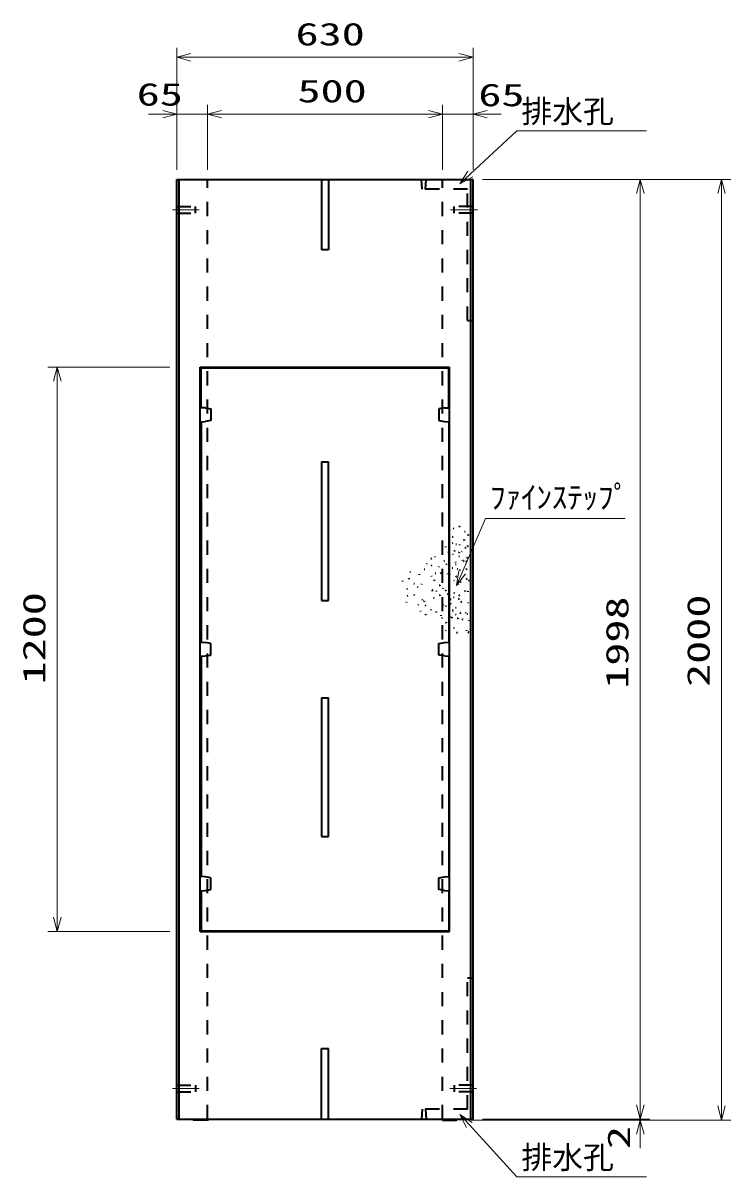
# Model space of a CAD drawing. Units: millimetres on the paper. Extents: x 15 to 1219, y 8 to 859.
# Drawn here: x 1063.6 to 1138.9, y 448.4 to 571.1 of the extents above; entities that cross this region are included whole.
import ezdxf
from ezdxf.enums import TextEntityAlignment as Align

# ---------------------------------------------------------------- set-up
doc = ezdxf.new("R2010")
doc.units = ezdxf.units.MM
doc.linetypes.add('USER2', pattern=[18.5, 12, -1.5, 3.5, -1.5])
doc.linetypes.add('USER3', pattern=[3, 1.5, -1.5])
for name, color, linetype, lineweight in [('D-BMK（構造物基準線）', 2, 'USER2', 18), ('D-STR-DIM（寸法）', 7, 'Continuous', 13), ('D-STR-HTXT（WS-旗）', 7, 'Continuous', 13), ('D-STR-HTXT（旗上げ）', 7, 'Continuous', 13), ('D-STR（構造物）', 1, 'Continuous', 35)]:
    doc.layers.add(name, color=color, linetype=linetype, lineweight=lineweight)
doc.styles.add('ＭＳ ゴシック', font='')
doc.styles.get('ＭＳ ゴシック').set_extended_font_data('MS Gothic')

# ---------------------------------------------------------------- blocks, each defined once
blk = doc.blocks.new('_Open30')
at = {"color": 7, "linetype": 'Continuous', "lineweight": 13}
for p, q in [((-1, 0.2679), (0, 0)), ((0, 0), (-1, -0.2679)), ((0, 0), (-1, 0))]:
    blk.add_line(p, q, dxfattribs=at)

msp = doc.modelspace()

# ---------------------------------------------------------------- linework, layer by layer
at = {"layer": 'D-BMK（構造物基準線）'}
for p, q in [((1079.5, 551.247), (1082.35, 551.247)), ((1111.925, 551.247), (1109.075, 551.247)), ((1079.5, 457.847), (1082.35, 457.847)), ((1109, 457.847), (1111.85, 457.847))]:
    msp.add_line(p, q, dxfattribs=at)
at = {"layer": 'D-STR-DIM（寸法）'}
for p, q in [((1079.963, 555.497), (1079.963, 568.474)), ((1111.463, 562.454), (1111.463, 568.474)), ((1081.463, 567.474), (1109.963, 567.474)), ((1079.963, 555.497), (1079.963, 562.424)), ((1083.213, 555.497), (1083.213, 562.424)), ((1083.213, 555.497), (1083.213, 562.424)), ((1108.213, 555.497), (1108.213, 562.424)), ((1108.213, 555.497), (1108.213, 562.424)), ((1111.463, 555.497), (1111.463, 562.424)), ((1078.463, 561.424), (1076.963, 561.424)), ((1079.963, 561.424), (1083.213, 561.424)), ((1084.713, 561.424), (1106.713, 561.424)), ((1084.713, 561.424), (1086.213, 561.424)), ((1106.713, 561.424), (1105.213, 561.424)), ((1108.213, 561.424), (1111.463, 561.424)), ((1112.963, 561.424), (1114.463, 561.424)), ((1112.463, 554.497), (1130.251, 554.497)), ((1128.814, 554.497), (1138.891, 554.497)), ((1129.251, 456.097), (1129.251, 552.997)), ((1137.891, 455.997), (1137.891, 552.997)), ((1079.213, 534.547), (1066.249, 534.547)), ((1067.249, 476.047), (1067.249, 533.047)), ((1079.213, 474.547), (1066.249, 474.547)), ((1129.251, 456.097), (1129.251, 457.597)), ((1111.213, 454.497), (1130.251, 454.497)), ((1112.463, 454.597), (1130.251, 454.597)), ((1112.463, 454.597), (1130.251, 454.597)), ((1127.814, 454.497), (1138.891, 454.497)), ((1129.251, 454.597), (1129.251, 454.497)), ((1129.251, 452.997), (1129.251, 451.497))]:
    msp.add_line(p, q, dxfattribs=at)
at = {"layer": 'D-STR-HTXT（WS-旗）'}
for points in [[(1129.917, 559.643), (1116.128, 559.643), (1111.171, 555.054)], [(1129.917, 448.449), (1116.128, 448.449), (1111.081, 453.981)]]:
    msp.add_lwpolyline(points, dxfattribs=at)
at = {"layer": 'D-STR-HTXT（旗上げ）'}
msp.add_lwpolyline([(1127.635, 518.456), (1112.806, 518.456), (1110.306, 512.705)], dxfattribs=at)
at = {"layer": 'D-STR（構造物）'}
for p, q in [((1079.963, 454.597), (1079.963, 554.497)), ((1079.963, 554.497), (1111.463, 554.497)), ((1080.213, 454.597), (1080.213, 554.497)), ((1095.338, 554.497), (1095.338, 546.997)), ((1096.088, 554.497), (1096.088, 546.997)), ((1111.213, 454.597), (1111.213, 554.497)), ((1111.463, 454.597), (1111.463, 554.497)), ((1096.088, 546.997), (1095.338, 546.997)), ((1082.463, 474.547), (1082.463, 534.547)), ((1082.463, 534.547), (1108.963, 534.547)), ((1082.538, 530.222), (1082.538, 534.472)), ((1082.538, 534.472), (1108.888, 534.472)), ((1108.888, 530.222), (1108.888, 534.472)), ((1108.963, 474.547), (1108.963, 534.547)), ((1082.988, 530.191), (1082.538, 530.222)), ((1082.988, 530.191), (1083.588, 530.097)), ((1083.588, 530.097), (1083.588, 528.847)), ((1108.438, 530.191), (1107.838, 530.097)), ((1107.838, 530.097), (1107.838, 528.847)), ((1108.438, 530.191), (1108.888, 530.222)), ((1082.538, 528.722), (1082.988, 528.754)), ((1082.538, 528.722), (1082.538, 505.297)), ((1083.588, 528.847), (1082.988, 528.754)), ((1107.838, 528.847), (1108.438, 528.754)), ((1108.438, 528.754), (1108.888, 528.722)), ((1108.888, 528.722), (1108.888, 505.297)), ((1095.338, 524.472), (1095.338, 509.722)), ((1095.338, 524.472), (1096.088, 524.472)), ((1096.088, 509.722), (1096.088, 524.472)), ((1109.231, 516.545), (1109.284, 516.492)), ((1109.284, 516.492), (1109.337, 516.545)), ((1109.345, 517.4), (1109.417, 517.38)), ((1109.97, 517.575), (1110.028, 517.623)), ((1110.028, 517.623), (1110.076, 517.566)), ((1110.546, 517.069), (1110.621, 517.069)), ((1110.893, 516.684), (1110.947, 516.737)), ((1110.947, 516.737), (1111, 516.684)), ((1108.577, 515.409), (1108.57, 515.484)), ((1109.324, 515.822), (1109.259, 515.785)), ((1109.711, 515.673), (1109.637, 515.686)), ((1110.05, 515.601), (1110.075, 515.672)), ((1110.53, 516.136), (1110.457, 516.117)), ((1110.51, 516.209), (1110.53, 516.136)), ((1110.647, 515.299), (1110.66, 515.373)), ((1110.66, 515.373), (1110.734, 515.36)), ((1110.841, 515.499), (1110.903, 515.542)), ((1110.903, 515.542), (1110.946, 515.481)), ((1107.032, 514.154), (1106.978, 514.207)), ((1107.032, 514.154), (1107.085, 514.207)), ((1107.447, 514.331), (1107.41, 514.396)), ((1108.413, 513.952), (1108.355, 513.903)), ((1108.865, 514.811), (1108.794, 514.837)), ((1109.278, 514.695), (1109.309, 514.627)), ((1109.494, 515), (1109.433, 514.957)), ((1109.494, 515), (1109.537, 514.938)), ((1109.928, 514.823), (1109.989, 514.866)), ((1110.037, 514.396), (1109.962, 514.402)), ((1109.989, 514.866), (1110.032, 514.805)), ((1110.258, 514.926), (1110.326, 514.958)), ((1110.38, 513.979), (1110.332, 514.037)), ((1110.774, 514.248), (1110.811, 514.312)), ((1110.811, 514.312), (1110.876, 514.275)), ((1104.806, 512.74), (1104.731, 512.747)), ((1106.25, 513.064), (1106.324, 513.071)), ((1106.559, 513.572), (1106.578, 513.644)), ((1107.007, 513.447), (1107.072, 513.485)), ((1107.823, 513.334), (1107.798, 513.264)), ((1108.598, 513.616), (1108.659, 513.573)), ((1108.659, 513.573), (1108.616, 513.511)), ((1109.24, 513.215), (1109.315, 513.209)), ((1109.605, 513.586), (1109.68, 513.586)), ((1109.624, 513.757), (1109.611, 513.831)), ((1109.849, 513.065), (1109.776, 513.045)), ((1110.011, 513.028), (1110.073, 512.984)), ((1110.073, 512.984), (1110.03, 512.923)), ((1110.491, 513.922), (1110.43, 513.879)), ((1110.534, 513.86), (1110.491, 513.922)), ((1110.692, 513.072), (1110.766, 513.085)), ((1110.783, 513.869), (1110.709, 513.882)), ((1110.766, 513.085), (1110.779, 513.011)), ((1110.77, 513.796), (1110.783, 513.869)), ((1103.966, 511.827), (1103.947, 511.755)), ((1104.649, 512.051), (1104.592, 512.003)), ((1104.697, 511.993), (1104.649, 512.051)), ((1105.242, 511.497), (1105.167, 511.497)), ((1105.771, 512.45), (1105.778, 512.524)), ((1107.025, 512.357), (1107.057, 512.289)), ((1107.3, 511.86), (1107.358, 511.908)), ((1107.358, 511.908), (1107.406, 511.851)), ((1107.515, 512.598), (1107.44, 512.604)), ((1108.074, 512.62), (1108.006, 512.588)), ((1108.074, 512.62), (1108.042, 512.688)), ((1108.762, 512.514), (1108.714, 512.572)), ((1109.014, 512.475), (1108.949, 512.438)), ((1108.977, 512.54), (1109.014, 512.475)), ((1109.455, 511.868), (1109.417, 511.803)), ((1109.618, 512.249), (1109.691, 512.268)), ((1109.691, 512.268), (1109.671, 512.341)), ((1109.877, 511.512), (1109.864, 511.438)), ((1110.132, 511.701), (1110.07, 511.658)), ((1110.132, 511.701), (1110.175, 511.64)), ((1110.822, 512.017), (1110.748, 512.004)), ((1110.835, 511.943), (1110.822, 512.017)), ((1111.064, 511.846), (1111.003, 511.889)), ((1111.021, 511.785), (1111.064, 511.846)), ((1104.418, 510.951), (1104.493, 510.951)), ((1105.187, 510.245), (1105.252, 510.283)), ((1105.252, 510.283), (1105.215, 510.348)), ((1105.621, 511.112), (1105.568, 511.165)), ((1105.989, 511.413), (1106.021, 511.481)), ((1107.127, 510.809), (1107.127, 510.734)), ((1107.202, 510.809), (1107.127, 510.809)), ((1107.595, 510.682), (1107.576, 510.754)), ((1107.876, 511.354), (1107.951, 511.354)), ((1107.978, 510.289), (1107.91, 510.257)), ((1107.951, 511.354), (1107.951, 511.279)), ((1108.009, 510.221), (1107.978, 510.289)), ((1108.276, 511.022), (1108.223, 510.969)), ((1108.555, 510.787), (1108.498, 510.739)), ((1108.555, 510.787), (1108.603, 510.73)), ((1108.74, 510.451), (1108.802, 510.408)), ((1108.802, 510.408), (1108.759, 510.347)), ((1109.445, 510.458), (1109.502, 510.507)), ((1109.502, 510.507), (1109.454, 510.564)), ((1110.012, 510.273), (1109.939, 510.293)), ((1109.992, 510.201), (1110.012, 510.273)), ((1110.572, 510.714), (1110.634, 510.757)), ((1110.634, 510.757), (1110.677, 510.696)), ((1110.925, 510.705), (1110.912, 510.631)), ((1095.338, 509.722), (1096.088, 509.722)), ((1104.383, 509.596), (1104.364, 509.523)), ((1104.523, 510.234), (1104.465, 510.186)), ((1105.628, 509.286), (1105.602, 509.215)), ((1106.082, 509.75), (1106.063, 509.823)), ((1106.266, 509.662), (1106.201, 509.625)), ((1106.266, 509.662), (1106.304, 509.597)), ((1106.39, 509.194), (1106.443, 509.247)), ((1107.263, 510.038), (1107.334, 510.013)), ((1108.308, 509.272), (1108.24, 509.24)), ((1108.34, 509.204), (1108.308, 509.272)), ((1108.586, 509.17), (1108.56, 509.099)), ((1109.081, 509.372), (1109.008, 509.353)), ((1109.135, 509.821), (1109.06, 509.821)), ((1109.061, 509.445), (1109.081, 509.372)), ((1109.458, 510.044), (1109.383, 510.051)), ((1109.991, 509.9), (1109.919, 509.881)), ((1110.011, 509.828), (1109.991, 509.9)), ((1110.178, 509.542), (1110.235, 509.591)), ((1110.235, 509.591), (1110.187, 509.648)), ((1110.931, 509.508), (1110.924, 509.433)), ((1105.847, 508.639), (1105.879, 508.571)), ((1106.37, 508.215), (1106.428, 508.263)), ((1106.428, 508.263), (1106.476, 508.206)), ((1107.006, 508.702), (1107.026, 508.774)), ((1107.526, 508.539), (1107.533, 508.465)), ((1108.052, 508.167), (1108.052, 508.092)), ((1108.168, 507.875), (1108.115, 507.822)), ((1108.928, 508.62), (1108.856, 508.639)), ((1108.909, 508.547), (1108.928, 508.62)), ((1109.152, 507.937), (1109.094, 507.889)), ((1109.152, 507.937), (1109.103, 507.994)), ((1109.241, 507.862), (1109.241, 507.937)), ((1109.349, 508.672), (1109.296, 508.725)), ((1109.296, 508.619), (1109.349, 508.672)), ((1109.665, 508.218), (1109.597, 508.25)), ((1109.606, 508.997), (1109.681, 508.997)), ((1109.773, 507.861), (1109.848, 507.854)), ((1109.848, 507.854), (1109.841, 507.78)), ((1110.118, 508.389), (1110.045, 508.409)), ((1110.118, 508.389), (1110.098, 508.317)), ((1110.702, 508.387), (1110.708, 508.462)), ((1110.898, 508.234), (1110.85, 508.292)), ((1108.597, 507.344), (1108.522, 507.344)), ((1108.597, 507.419), (1108.597, 507.344)), ((1108.947, 506.582), (1108.894, 506.635)), ((1109.402, 506.841), (1109.455, 506.788)), ((1110.341, 507.706), (1110.284, 507.658)), ((1110.293, 507.764), (1110.341, 507.706)), ((1111.031, 507.549), (1111.037, 507.624)), ((1108.582, 506.565), (1108.55, 506.497)), ((1108.894, 506.529), (1108.947, 506.582)), ((1109.703, 506.366), (1109.771, 506.334)), ((1109.771, 506.334), (1109.74, 506.266)), ((1110.808, 506.503), (1110.815, 506.578)), ((1110.947, 506.302), (1111.004, 506.35)), ((1111.004, 506.35), (1110.956, 506.408)), ((1082.538, 505.297), (1082.988, 505.266)), ((1083.588, 505.172), (1082.988, 505.266)), ((1083.588, 503.922), (1083.588, 505.172)), ((1107.838, 505.172), (1108.438, 505.266)), ((1107.838, 503.922), (1107.838, 505.172)), ((1108.438, 505.266), (1108.888, 505.297)), ((1082.538, 503.797), (1082.988, 503.829)), ((1082.538, 503.797), (1082.538, 480.372)), ((1082.988, 503.829), (1083.588, 503.922)), ((1108.438, 503.829), (1107.838, 503.922)), ((1108.438, 503.829), (1108.888, 503.797)), ((1108.888, 503.797), (1108.888, 480.372)), ((1095.338, 499.372), (1096.088, 499.372)), ((1095.338, 499.372), (1095.338, 484.622)), ((1096.088, 484.622), (1096.088, 499.372)), ((1095.338, 484.622), (1096.088, 484.622)), ((1082.988, 480.341), (1082.538, 480.372)), ((1083.588, 480.247), (1082.988, 480.341)), ((1083.588, 478.997), (1083.588, 480.247)), ((1107.838, 480.247), (1108.438, 480.341)), ((1107.838, 478.997), (1107.838, 480.247)), ((1108.438, 480.341), (1108.888, 480.372)), ((1082.538, 478.872), (1082.988, 478.904)), ((1082.538, 478.872), (1082.538, 474.622)), ((1082.988, 478.904), (1083.588, 478.997)), ((1108.438, 478.904), (1107.838, 478.997)), ((1108.438, 478.904), (1108.888, 478.872)), ((1108.888, 478.872), (1108.888, 474.622)), ((1082.463, 474.547), (1108.963, 474.547)), ((1082.538, 474.622), (1108.888, 474.622)), ((1095.338, 462.097), (1096.088, 462.097)), ((1095.338, 454.597), (1095.338, 462.097)), ((1096.088, 454.597), (1096.088, 462.097)), ((1079.963, 454.597), (1111.463, 454.597)), ((1081.713, 454.497), (1081.613, 454.597)), ((1083.212, 454.497), (1081.713, 454.497)), ((1083.212, 454.497), (1083.313, 454.597)), ((1108.213, 454.497), (1108.113, 454.597)), ((1108.213, 454.497), (1109.713, 454.497)), ((1109.713, 454.497), (1109.813, 454.597))]:
    msp.add_line(p, q, dxfattribs=at)
at = {"layer": 'D-STR（構造物）', "linetype": 'USER3'}
for p, q in [((1083.213, 454.597), (1083.213, 554.497)), ((1106.052, 553.447), (1105.971, 554.497)), ((1106.418, 553.447), (1106.491, 554.497)), ((1108.213, 454.597), (1108.213, 554.497)), ((1110.888, 553.447), (1106.052, 553.447)), ((1110.888, 539.497), (1110.888, 553.447)), ((1079.963, 551.597), (1081.963, 551.597)), ((1079.963, 550.897), (1081.963, 550.897)), ((1081.963, 550.897), (1081.963, 551.597)), ((1111.463, 551.597), (1109.463, 551.597)), ((1109.463, 550.897), (1109.463, 551.597)), ((1111.463, 550.897), (1109.463, 550.897)), ((1110.888, 539.497), (1111.463, 539.497)), ((1110.888, 469.597), (1111.463, 469.597)), ((1110.888, 455.647), (1110.888, 469.597)), ((1079.963, 458.197), (1081.963, 458.197)), ((1081.963, 458.197), (1081.963, 457.497)), ((1111.463, 458.197), (1109.463, 458.197)), ((1109.463, 458.197), (1109.463, 457.497)), ((1079.963, 457.497), (1081.963, 457.497)), ((1111.463, 457.497), (1109.463, 457.497)), ((1106.052, 455.647), (1105.971, 454.597)), ((1110.888, 455.647), (1106.052, 455.647)), ((1106.418, 455.647), (1106.491, 454.597))]:
    msp.add_line(p, q, dxfattribs=at)

# ---------------------------------------------------------------- block references
at = {"layer": 'D-STR-DIM（寸法）', "xscale": 1.5, "yscale": 1.5}
for p, rotation in [((1079.963, 567.474), 180), ((1083.213, 561.424), 180), ((1083.213, 561.424), 180), ((1111.463, 561.424), 180), ((1129.251, 554.497), 90), ((1137.891, 554.497), 90), ((1067.249, 534.547), 90), ((1067.249, 474.547), 270), ((1129.251, 454.597), 270), ((1129.251, 454.597), 270), ((1137.891, 454.497), 270), ((1129.251, 454.497), 90)]:
    msp.add_blockref('_Open30', p, dxfattribs=dict(at, rotation=rotation))
for p in [(1111.463, 567.474), (1079.963, 561.424), (1108.213, 561.424), (1108.213, 561.424)]:
    msp.add_blockref('_Open30', p, dxfattribs=at)
at = {"layer": 'D-STR-HTXT（WS-旗）', "xscale": 1.5, "yscale": 1.5}
for p, rotation in [((1110.07, 554.035), 222.78711), ((1110.07, 455.089), 132.37661)]:
    msp.add_blockref('_Open30', p, dxfattribs=dict(at, rotation=rotation))
at = {"layer": 'D-STR-HTXT（旗上げ）', "xscale": 1.5, "yscale": 1.5, "rotation": 246.50838}
msp.add_blockref('_Open30', (1109.708, 511.33), dxfattribs=at)

# ---------------------------------------------------------------- texts
at = {"layer": 'D-STR-DIM（寸法）', "style": 'ＭＳ ゴシック', "width": 1.5}
for s, p in [('630', (1092.588, 568.012)), ('65', (1075.694, 561.612)), ('500', (1092.796, 561.961)), ('65', (1112.028, 561.548))]:
    msp.add_text(s, height=2.405, dxfattribs=at).set_placement(p, align=Align.BOTTOM_LEFT)
for s, p in [('1200', (1066.712, 500.797)), ('1998', (1128.714, 500.339)), ('2000', (1137.354, 500.539)), ('2', (1128.889, 451.409))]:
    msp.add_text(s, height=2.405, rotation=90, dxfattribs=at).set_placement(p, align=Align.BOTTOM_LEFT)
at = {"layer": 'D-STR-HTXT（WS-旗）', "style": 'ＭＳ ゴシック'}
for p in [(1116.609, 559.795), (1116.609, 448.6)]:
    msp.add_text('排水孔', height=2.405, dxfattribs=at).set_placement(p, align=Align.BOTTOM_LEFT)
at = {"layer": 'D-STR-HTXT（旗上げ）', "style": 'ＭＳ ゴシック'}
msp.add_text('ﾌｧｲﾝｽﾃｯﾌﾟ', height=2.405, dxfattribs=at).set_placement((1113.285, 518.78), align=Align.BOTTOM_LEFT)

doc.saveas('drawing.dxf')
